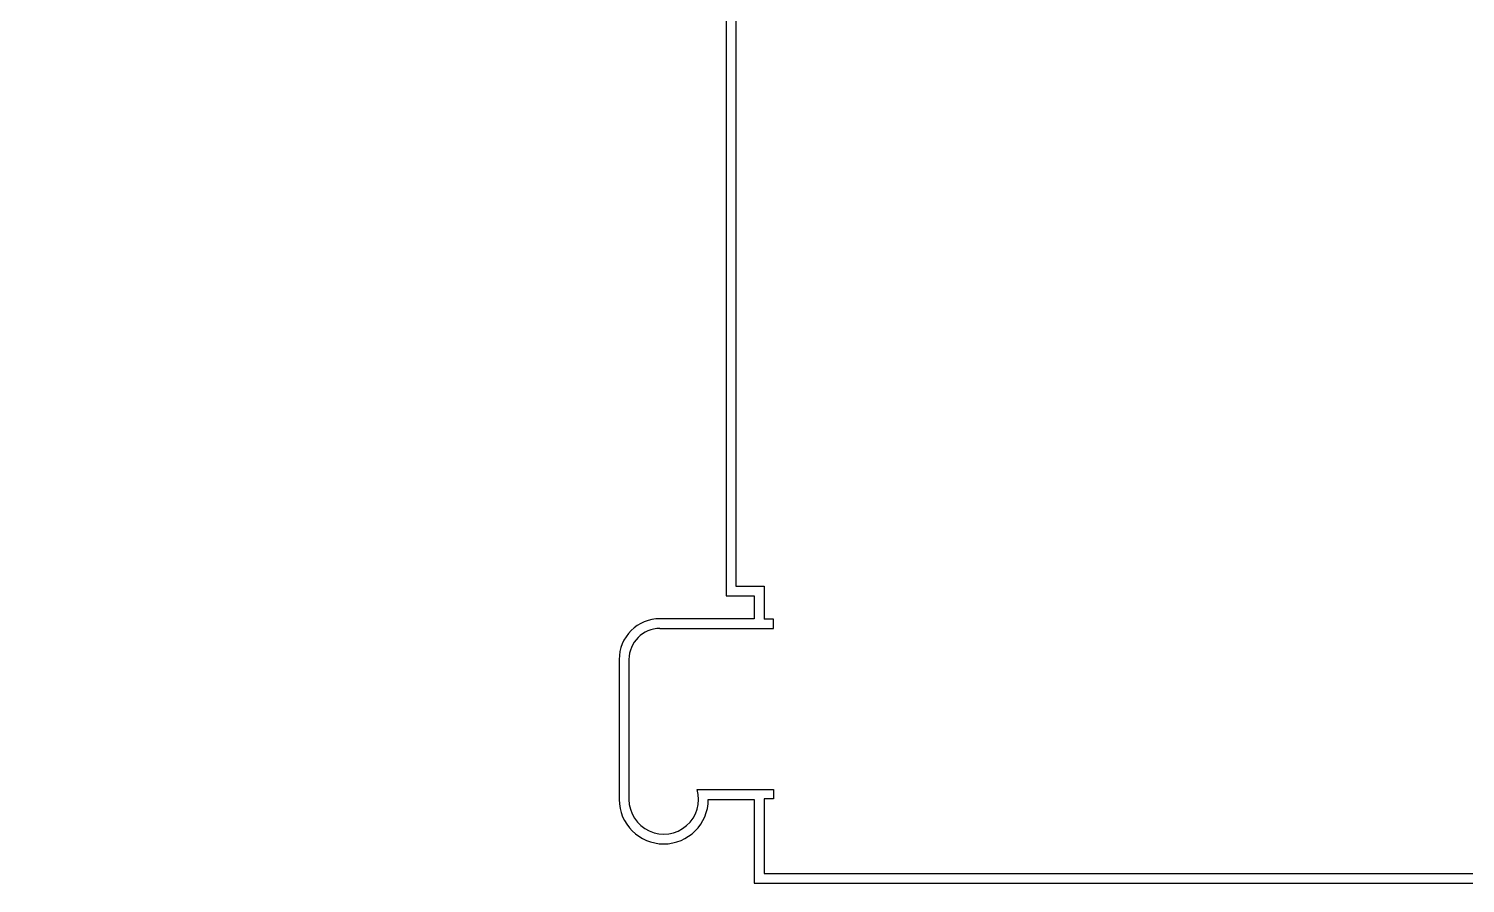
# Model space of a CAD drawing. Extents: x 2546 to 7658, y 1662 to 4736.
# Drawn here: x 3710 to 5544, y 1662 to 2754 of the extents above; entities that cross this region are included whole.
import ezdxf

# ---------------------------------------------------------------- set-up
doc = ezdxf.new("R2010")
doc.units = 0
doc.header["$MEASUREMENT"] = 0
doc.layers.add('A-ROOF-LEVL-THICK', color=3, linetype='CONTINUOUS')

msp = doc.modelspace()

# ---------------------------------------------------------------- linework, layer by layer
at = {"layer": 'A-ROOF-LEVL-THICK'}
for p, q in [((4613, 2973), (4613, 2042.2)), ((4613, 2042.2), (4649, 2042.2)), ((4649, 2042.2), (4649, 2000)), ((4476.5, 1948.5), (4476.5, 1769.7)), ((4563.5, 1782.2), (4661, 1782.2)), ((4649, 1770.2), (4649, 1675)), ((4649, 1675), (5603, 1675))]:
    msp.add_line(p, q, dxfattribs=at)
msp.add_lwpolyline([(3710, 2960.5), (4600.5, 2960.5), (4600.5, 2029.7), (4636.5, 2029.7), (4636.5, 2000.5), (4516, 2000.5, 0.414214), (4464, 1948.5), (4464, 1769.7, 1), (4577.8, 1769.7), (4636.5, 1769.7), (4636.5, 1662.5), (5615.5, 1662.5)], format="xyb", dxfattribs=at)
for points in [[(4516, 1988), (4661, 1988), (4661, 2000), (4649, 2000)], [(4661, 1782.2), (4661, 1770.2), (4649, 1770.2)]]:
    msp.add_lwpolyline(points, dxfattribs=at)
for centre, radius, start, end in [((4516, 1948.5), 39.5, 90, 180), ((4464, 1948.5), 12.5, 359.9979, 360), ((4520.9, 1769.7), 44.4, 180.0003, 16.3599)]:
    msp.add_arc(centre, radius, start, end, dxfattribs=at)

doc.saveas('drawing.dxf')
